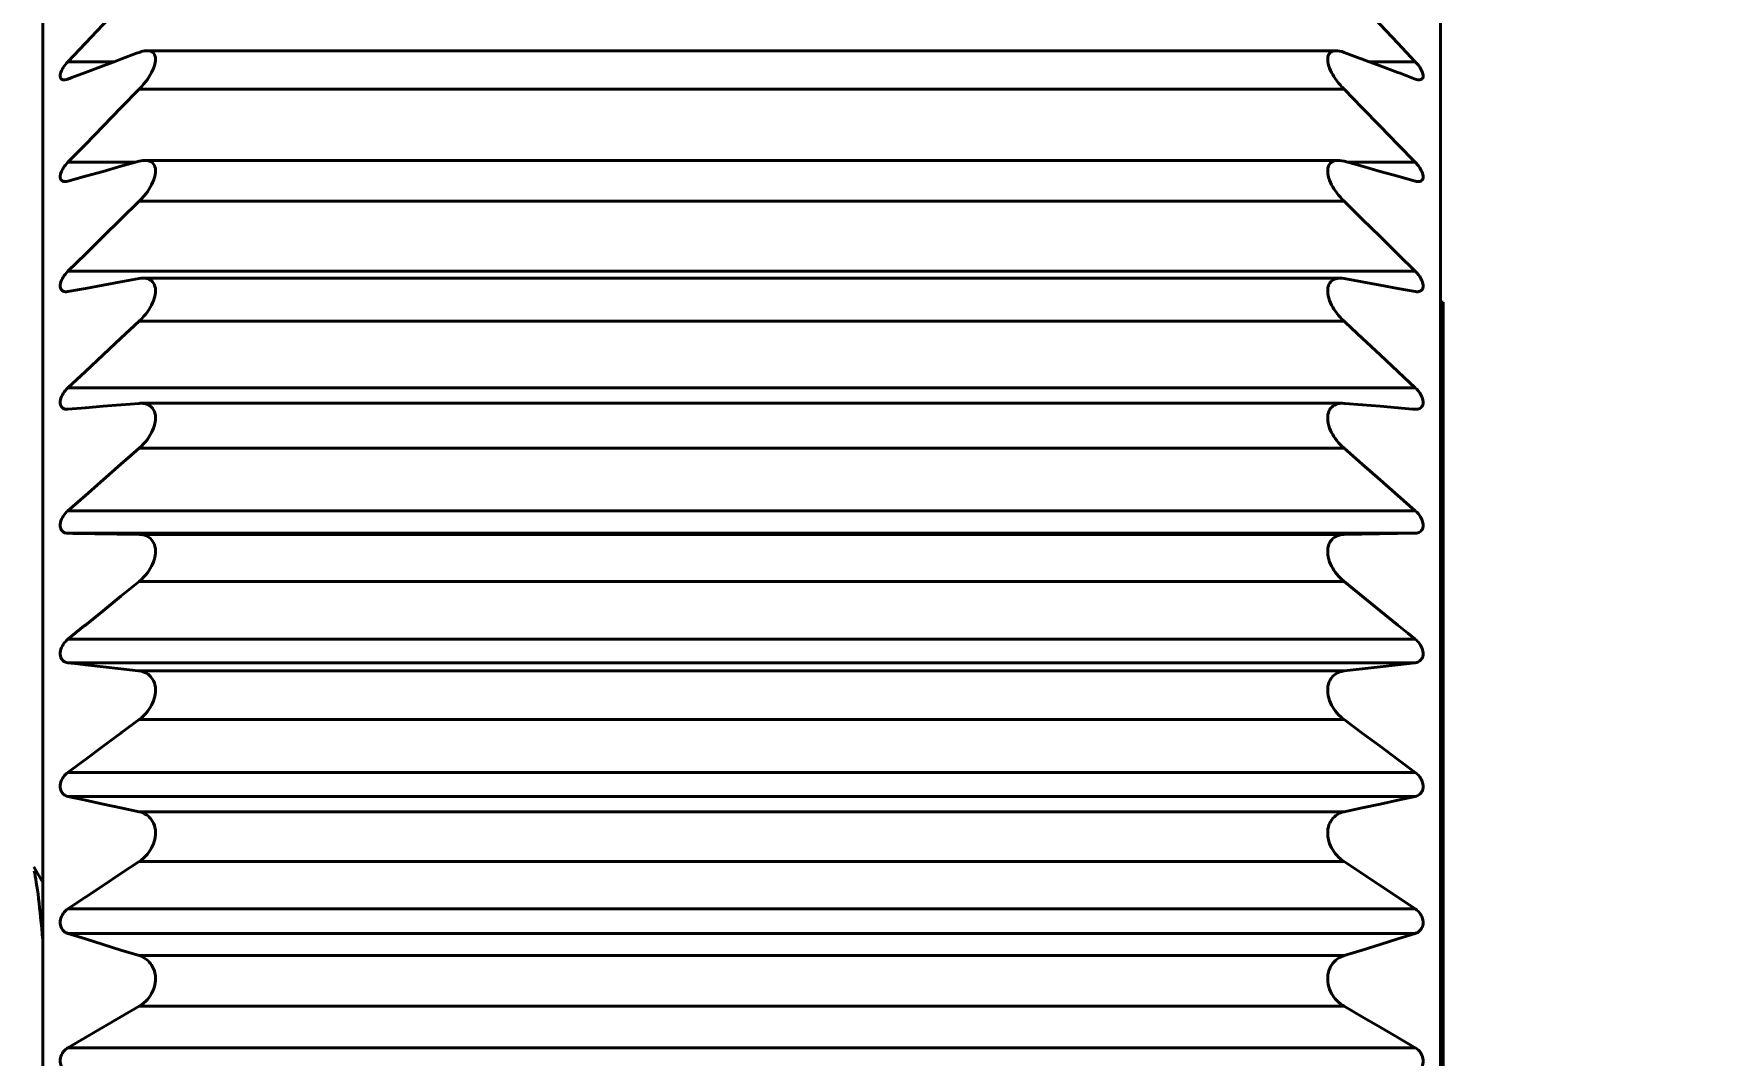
# Model space of a CAD drawing. Header units: millimetres. Extents: x 15 to 415, y 5 to 292.
# Drawn here: x 130.811 to 133.833, y 86.922 to 88.748 of the extents above; entities that cross this region are included whole.
import ezdxf

# ---------------------------------------------------------------- set-up
doc = ezdxf.new("R2010")
doc.units = ezdxf.units.MM
doc.layers.add('Annotations', color=7, linetype='Continuous')
doc.layers.add('Geometries', color=7, linetype='Continuous')
doc.styles.add('Shapr4', font='txt', dxfattribs={"height": 3.3495})
doc.dimstyles.new('ISO-25', dxfattribs={"dimtxt": 2.5, "dimasz": 2.5, "dimexe": 1.25, "dimexo": 0.625, "dimtad": 1, "dimtxsty": 'Standard', "dimcen": 2.5, "dimadec": 0, "dimazin": 0, "dimtfac": 1, "dimtmove": 0, "dimatfit": 3, "dimfxl": 1, "dimarcsym": 0})

# ---------------------------------------------------------------- blocks, each defined once
blk = doc.blocks.new('*D4')
at = {"layer": 'Annotations', "color": 0, "linetype": 'Continuous', "lineweight": 15}
for p, q in [((126.8836, 146.2799), (154.0833, 146.2799)), ((152.8333, 143.7799), (152.8333, 69.5821)), ((113.9652, 67.0821), (154.0833, 67.0821))]:
    blk.add_line(p, q, dxfattribs=at)
at = {"layer": 'Annotations', "color": 0}
for points in [[(153.2499, 143.7799), (152.4166, 143.7799), (152.8333, 146.2799)], [(152.4166, 69.5821), (153.2499, 69.5821), (152.8333, 67.0821)]]:
    blk.add_solid(points, dxfattribs=at)
at = {"layer": 'Defpoints', "color": 0}
for p in [(126.2586, 146.2799), (113.3402, 67.0821), (152.8333, 67.0821)]:
    blk.add_point(p, dxfattribs=at)
at = {"layer": 'Annotations', "color": 0, "lineweight": 15, "insert": (150.1395, 103.8507), "char_height": 3.3495, "attachment_point": 5, "rotation": 90, "style": 'Shapr4'}
blk.add_mtext('\\A1;158,4', dxfattribs=at)

msp = doc.modelspace()

# ---------------------------------------------------------------- linework, layer by layer
at = {"layer": 'Geometries', "linetype": 'Continuous', "lineweight": 40}
for p, q in [((130.8272, 89.413), (130.8272, 87.2313)), ((133.3259, 88.2683), (133.3259, 89.413)), ((130.9993, 88.7151), (130.9947, 88.7134)), ((131.0131, 88.7181), (131.0134, 88.7181)), ((131.0134, 88.7181), (131.0146, 88.718)), ((133.1397, 88.7181), (131.0134, 88.7181)), ((133.1397, 88.7181), (133.14, 88.7181)), ((133.1828, 88.7043), (133.1538, 88.7151)), ((130.872, 88.6984), (130.9545, 88.6984)), ((133.2811, 88.6984), (133.1986, 88.6984)), ((130.8651, 88.6661), (130.8646, 88.6661)), ((130.8662, 88.6661), (130.8651, 88.6661)), ((130.8792, 88.6702), (130.872, 88.6675)), ((130.9993, 88.6491), (133.1538, 88.6491)), ((133.2811, 88.6675), (133.2538, 88.6778)), ((133.2885, 88.6661), (133.288, 88.6661)), ((130.872, 88.5186), (130.9928, 88.5186)), ((130.9993, 88.5204), (130.9927, 88.5186)), ((131.0101, 88.522), (131.0104, 88.522)), ((133.1431, 88.522), (131.0101, 88.522)), ((133.1427, 88.522), (133.143, 88.522)), ((133.143, 88.522), (133.145, 88.5219)), ((133.1537, 88.5204), (133.1538, 88.5204)), ((133.1604, 88.5186), (133.1538, 88.5204)), ((133.2811, 88.5186), (133.1604, 88.5186)), ((133.2811, 88.5186), (133.2837, 88.5158)), ((130.8669, 88.4841), (130.8667, 88.4841)), ((130.872, 88.4849), (130.8694, 88.4843)), ((133.2812, 88.4849), (133.2811, 88.4849)), ((133.2864, 88.4841), (133.2862, 88.4841)), ((133.287, 88.4841), (133.2864, 88.4841)), ((130.9993, 88.449), (133.1538, 88.449)), ((130.872, 88.3238), (133.2811, 88.3238)), ((133.2811, 88.3238), (133.2837, 88.321)), ((130.8685, 88.2872), (130.8669, 88.2873)), ((130.8687, 88.2872), (130.8685, 88.2872)), ((130.872, 88.2876), (130.8694, 88.2873)), ((131.0031, 88.3112), (131.0043, 88.3113)), ((131.0065, 88.3114), (131.0068, 88.3114)), ((133.1466, 88.3114), (131.0065, 88.3114)), ((133.1463, 88.3114), (133.1466, 88.3114)), ((133.1466, 88.3114), (133.1488, 88.3113)), ((133.1537, 88.3107), (133.1538, 88.3107)), ((133.2812, 88.2876), (133.2811, 88.2876)), ((133.2846, 88.2872), (133.2845, 88.2872)), ((133.3259, 87.6062), (133.3259, 88.2683)), ((133.3259, 88.2683), (133.3309, 88.2683)), ((133.3259, 88.2683), (133.3309, 88.2683)), ((133.3309, 88.2683), (133.3309, 88.2683)), ((133.3309, 88.2683), (133.3309, 87.6062)), ((130.9993, 88.2345), (133.1538, 88.2345)), ((133.1538, 88.2345), (133.1563, 88.2321)), ((130.872, 88.1156), (133.2811, 88.1156)), ((133.2811, 88.1156), (133.2837, 88.113)), ((130.8704, 88.0771), (130.8694, 88.0771)), ((130.872, 88.0772), (130.8704, 88.0771)), ((130.9993, 88.0877), (130.9671, 88.0851)), ((130.9993, 88.0877), (131.001, 88.0878)), ((131.001, 88.0878), (131.0027, 88.0879)), ((133.1504, 88.0879), (131.0027, 88.0879)), ((131.0031, 88.0879), (131.0057, 88.0878)), ((133.15, 88.0879), (133.1505, 88.0879)), ((133.1505, 88.0879), (133.1504, 88.0879)), ((133.1505, 88.0879), (133.1538, 88.0877)), ((133.1538, 88.0877), (133.1559, 88.0876)), ((133.2811, 88.0772), (133.2762, 88.0776)), ((133.2828, 88.0771), (133.2811, 88.0772)), ((130.9844, 87.9943), (130.9993, 88.0073)), ((130.9993, 88.0073), (133.1538, 88.0073)), ((130.872, 87.8957), (130.8808, 87.9034)), ((130.872, 87.8957), (133.2811, 87.8957)), ((133.2811, 87.8957), (133.2837, 87.8933)), ((130.872, 87.8554), (133.2811, 87.8554)), ((130.8807, 87.8553), (130.872, 87.8554)), ((130.9993, 87.8533), (130.8807, 87.8553)), ((133.1538, 87.8533), (130.9993, 87.8533)), ((133.15, 87.8531), (133.1538, 87.8533)), ((133.2811, 87.8554), (133.1538, 87.8533)), ((131.0031, 87.7725), (130.9993, 87.7693)), ((130.9993, 87.7693), (133.1538, 87.7693)), ((130.872, 87.6659), (130.9011, 87.6897)), ((130.872, 87.6659), (133.2811, 87.6659)), ((133.2677, 87.6769), (133.2811, 87.6659)), ((133.2811, 87.6659), (133.2837, 87.6636)), ((130.8904, 87.6219), (130.872, 87.624)), ((130.872, 87.624), (133.2811, 87.624)), ((133.2811, 87.624), (133.2654, 87.6222)), ((130.9993, 87.6093), (130.9973, 87.6095)), ((133.1538, 87.6093), (130.9993, 87.6093)), ((133.3259, 85.6855), (133.3259, 87.6062)), ((133.3259, 87.6062), (133.3309, 87.6062)), ((133.3309, 87.6062), (133.3309, 85.6855)), ((130.9677, 87.4991), (130.9993, 87.5224)), ((130.9993, 87.5224), (133.1538, 87.5224)), ((130.872, 87.428), (130.8948, 87.445)), ((130.872, 87.428), (133.2811, 87.428)), ((133.2811, 87.428), (133.2837, 87.4259)), ((130.872, 87.3849), (133.2811, 87.3849)), ((130.9993, 87.3577), (130.9668, 87.3646)), ((133.1538, 87.3577), (130.9993, 87.3577)), ((133.15, 87.3567), (133.1538, 87.3577)), ((130.8272, 87.2312), (130.811, 87.2591)), ((131.0031, 87.2713), (130.9993, 87.2686)), ((130.9993, 87.2686), (131.4733, 87.2686)), ((131.9241, 87.2686), (131.4733, 87.2686)), ((133.1538, 87.2686), (131.9241, 87.2686)), ((133.1538, 87.2686), (133.1537, 87.2686)), ((130.8272, 87.2313), (130.8272, 87.1331)), ((130.872, 87.184), (132.3258, 87.184)), ((132.3258, 87.184), (133.2811, 87.184)), ((133.2811, 87.184), (133.2812, 87.1839)), ((130.872, 87.14), (131.3675, 87.14)), ((131.3675, 87.14), (133.2811, 87.14)), ((130.8272, 87.1331), (130.8272, 86.6629)), ((131.6444, 87.1004), (130.9993, 87.1004)), ((133.1538, 87.1004), (131.6444, 87.1004)), ((133.15, 87.0991), (133.1538, 87.1004)), ((131.0031, 87.0123), (130.9993, 87.0099)), ((130.9993, 87.0099), (133.1538, 87.0099)), ((133.1538, 87.0099), (133.1537, 87.0099)), ((130.872, 86.9358), (133.2811, 86.9358)), ((133.2811, 86.9358), (133.2812, 86.9357))]:
    msp.add_line(p, q, dxfattribs=at)
at = {"layer": 'Geometries', "linetype": 'Continuous', "lineweight": 40, "flags": 128}
for points in [[(130.872, 88.6984), (130.9032, 88.7316), (130.9348, 88.7651), (130.9668, 88.799), (130.9993, 88.8332)], [(133.2056, 88.7785), (133.2183, 88.7651), (133.2499, 88.7316), (133.2811, 88.6984)], [(130.9947, 88.7134), (130.9668, 88.703), (130.9545, 88.6984)], [(131.0146, 88.718), (131.0153, 88.718), (131.0175, 88.7177), (131.0197, 88.7171), (131.0216, 88.7163), (131.0234, 88.7151), (131.0251, 88.7136), (131.0265, 88.7116), (131.0276, 88.7092), (131.0283, 88.7065), (131.0286, 88.7034), (131.0285, 88.7), (131.0281, 88.6968), (131.0273, 88.6934), (131.0263, 88.69), (131.025, 88.6863), (131.0234, 88.6826), (131.0216, 88.6789), (131.0193, 88.6748), (131.0167, 88.6707), (131.014, 88.6667), (131.0112, 88.6628), (131.0074, 88.658), (131.0034, 88.6534), (130.9993, 88.6491)], [(130.9993, 88.7151), (131.0027, 88.7163), (131.0031, 88.7164)], [(131.0031, 88.7164), (131.006, 88.7172), (131.0092, 88.7177), (131.0123, 88.718), (131.0131, 88.7181)], [(133.15, 88.6531), (133.1471, 88.6564), (133.1439, 88.6603), (133.1408, 88.6643), (133.1379, 88.6684), (133.1356, 88.6719), (133.1335, 88.6755), (133.1315, 88.6791), (133.1297, 88.6827), (133.128, 88.6867), (133.1266, 88.6907), (133.1255, 88.6945), (133.1248, 88.6983), (133.1245, 88.7018), (133.1246, 88.705), (133.125, 88.7076), (133.1258, 88.71), (133.1268, 88.712), (133.1281, 88.7137), (133.1297, 88.7152), (133.1316, 88.7163), (133.1339, 88.7173), (133.1364, 88.7178), (133.1385, 88.718)], [(133.1385, 88.718), (133.1391, 88.7181), (133.1397, 88.7181)], [(133.14, 88.7181), (133.1419, 88.718), (133.1457, 88.7174), (133.1497, 88.7165), (133.1538, 88.7151)], [(130.8646, 88.6661), (130.8641, 88.6661), (130.8627, 88.6663), (130.8614, 88.6668), (130.8603, 88.6675), (130.8592, 88.6687), (130.8585, 88.6703), (130.8582, 88.6716), (130.8581, 88.6731), (130.8582, 88.6747), (130.8587, 88.6771), (130.8594, 88.6795), (130.8606, 88.6822), (130.862, 88.685), (130.8636, 88.6878), (130.8655, 88.6905), (130.8675, 88.6932), (130.8694, 88.6956)], [(130.8694, 88.6956), (130.8697, 88.6959), (130.872, 88.6984)], [(130.9545, 88.6984), (130.9348, 88.6911), (130.9032, 88.6792), (130.8792, 88.6702)], [(133.1986, 88.6984), (133.1863, 88.703), (133.1828, 88.7043)], [(133.2538, 88.6778), (133.2499, 88.6792), (133.2183, 88.6911), (133.1986, 88.6984)], [(133.2811, 88.6984), (133.2839, 88.6953), (133.2866, 88.692), (133.289, 88.6885), (133.2904, 88.6863), (133.2917, 88.684), (133.2928, 88.6817), (133.2939, 88.6789), (133.2947, 88.6762), (133.2949, 88.6745), (133.295, 88.6729), (133.2949, 88.6714), (133.2945, 88.6697), (133.2937, 88.6684), (133.2925, 88.6673), (133.2912, 88.6666), (133.2895, 88.6662), (133.2885, 88.6661)], [(130.872, 88.6675), (130.8692, 88.6666), (130.8666, 88.6661), (130.8662, 88.6661)], [(130.872, 88.5186), (130.9032, 88.5507), (130.9348, 88.5831), (130.9668, 88.6159), (130.9993, 88.6491)], [(133.1538, 88.6491), (133.1504, 88.6527), (133.15, 88.6531)], [(133.1538, 88.6491), (133.1863, 88.6159), (133.2183, 88.5831), (133.2499, 88.5507), (133.2811, 88.5186)], [(133.287, 88.6661), (133.2856, 88.6663), (133.2834, 88.6668), (133.2811, 88.6675)], [(133.288, 88.6661), (133.2876, 88.6661), (133.287, 88.6661)], [(130.8662, 88.4841), (130.8641, 88.4843), (130.8627, 88.4848), (130.8614, 88.4854), (130.8603, 88.4863), (130.8592, 88.4878), (130.8585, 88.4897), (130.8582, 88.4911), (130.8581, 88.4928), (130.8582, 88.4945), (130.8587, 88.497), (130.8594, 88.4996), (130.8606, 88.5024), (130.862, 88.5052), (130.8636, 88.508), (130.8655, 88.5108), (130.8675, 88.5134), (130.8697, 88.5161), (130.872, 88.5186)], [(130.9927, 88.5186), (130.9668, 88.5114), (130.9348, 88.5024), (130.9032, 88.4936), (130.872, 88.4849)], [(131.0104, 88.522), (131.0123, 88.5219), (131.0153, 88.5215), (131.0175, 88.5209), (131.0197, 88.52), (131.0216, 88.5188), (131.0234, 88.5174), (131.0251, 88.5155), (131.0265, 88.5131), (131.0276, 88.5105), (131.0283, 88.5074), (131.0286, 88.504), (131.0285, 88.5004), (131.0281, 88.497), (131.0273, 88.4934), (131.0263, 88.4898), (131.025, 88.486), (131.0234, 88.4822), (131.0216, 88.4785), (131.0193, 88.4743), (131.0167, 88.4701), (131.014, 88.4661), (131.0112, 88.4623), (131.0074, 88.4576), (131.0034, 88.4531), (130.9993, 88.449)], [(130.9993, 88.5204), (131.0027, 88.5212), (131.0031, 88.5213)], [(131.0031, 88.5213), (131.006, 88.5217), (131.0081, 88.5219)], [(131.0081, 88.5219), (131.0092, 88.522), (131.0101, 88.522)], [(133.15, 88.4528), (133.1471, 88.456), (133.1439, 88.4598), (133.1408, 88.4638), (133.1379, 88.4679), (133.1356, 88.4714), (133.1335, 88.475), (133.1315, 88.4786), (133.1297, 88.4823), (133.128, 88.4864), (133.1266, 88.4905), (133.1255, 88.4946), (133.1248, 88.4985), (133.1245, 88.5023), (133.1246, 88.5058), (133.125, 88.5087), (133.1258, 88.5113), (133.1268, 88.5136), (133.1281, 88.5157), (133.1297, 88.5174), (133.1316, 88.5189), (133.1339, 88.5202), (133.1364, 88.5211), (133.1391, 88.5217), (133.1419, 88.522), (133.1427, 88.522)], [(133.145, 88.5219), (133.1457, 88.5219), (133.1497, 88.5213), (133.1537, 88.5204)], [(133.2811, 88.4849), (133.2499, 88.4936), (133.2183, 88.5024), (133.1863, 88.5114), (133.1604, 88.5186)], [(133.2837, 88.5158), (133.2839, 88.5155), (133.2866, 88.5123), (133.289, 88.5088), (133.2904, 88.5065), (133.2917, 88.5042), (133.2928, 88.5019), (133.2939, 88.4989), (133.2947, 88.4961), (133.2949, 88.4942), (133.295, 88.4925), (133.2949, 88.4909), (133.2945, 88.489), (133.2937, 88.4874), (133.2925, 88.4861), (133.2912, 88.4851), (133.2895, 88.4845), (133.2876, 88.4841), (133.287, 88.4841)], [(130.8667, 88.4841), (130.8666, 88.4841), (130.8662, 88.4841)], [(130.8694, 88.4843), (130.8692, 88.4843), (130.8669, 88.4841)], [(133.2862, 88.4841), (133.2856, 88.4841), (133.2834, 88.4844), (133.2812, 88.4849)], [(130.872, 88.3238), (130.9032, 88.3545), (130.9348, 88.3857), (130.9668, 88.4171), (130.9993, 88.449)], [(133.1538, 88.449), (133.1504, 88.4524), (133.15, 88.4528)], [(133.1538, 88.449), (133.1863, 88.4171), (133.2183, 88.3857), (133.2499, 88.3545), (133.2811, 88.3238)], [(130.8669, 88.2873), (130.8666, 88.2874), (130.8641, 88.2879), (130.8627, 88.2886), (130.8614, 88.2894), (130.8603, 88.2905), (130.8592, 88.2922), (130.8585, 88.2943), (130.8582, 88.2959), (130.8581, 88.2977), (130.8582, 88.2995), (130.8587, 88.3022), (130.8594, 88.3049), (130.8606, 88.3077), (130.862, 88.3106), (130.8636, 88.3134), (130.8655, 88.3162), (130.8675, 88.3188), (130.8697, 88.3213), (130.872, 88.3238)], [(133.2837, 88.321), (133.2839, 88.3208), (133.2866, 88.3176), (133.289, 88.3142), (133.2904, 88.3119), (133.2917, 88.3096), (133.2928, 88.3072), (133.2939, 88.3042), (133.2947, 88.3012), (133.2949, 88.2993), (133.295, 88.2974), (133.2949, 88.2957), (133.2945, 88.2936), (133.2937, 88.2918), (133.2925, 88.2902), (133.2912, 88.289), (133.2895, 88.2881), (133.2876, 88.2875), (133.2862, 88.2873)], [(130.8694, 88.2873), (130.8692, 88.2872), (130.8687, 88.2872)], [(130.9993, 88.3107), (130.9668, 88.3048), (130.9348, 88.299), (130.9032, 88.2933), (130.872, 88.2876)], [(131.0068, 88.3114), (131.0092, 88.3113), (131.0123, 88.3108), (131.0153, 88.31), (131.0175, 88.3091), (131.0197, 88.3079), (131.0216, 88.3065), (131.0234, 88.3047), (131.0251, 88.3024), (131.0265, 88.2998), (131.0276, 88.2968), (131.0283, 88.2935), (131.0286, 88.2898), (131.0285, 88.2859), (131.0281, 88.2823), (131.0273, 88.2786), (131.0263, 88.2749), (131.025, 88.271), (131.0234, 88.2672), (131.0216, 88.2634), (131.0193, 88.2591), (131.0167, 88.255), (131.014, 88.2511), (131.0112, 88.2473), (131.0074, 88.2427), (131.0034, 88.2384), (130.9993, 88.2345)], [(130.9993, 88.3107), (131.0027, 88.3112), (131.0031, 88.3112)], [(131.0043, 88.3113), (131.006, 88.3114), (131.0065, 88.3114)], [(133.15, 88.2381), (133.1471, 88.2412), (133.1439, 88.2449), (133.1408, 88.2488), (133.1379, 88.2528), (133.1356, 88.2563), (133.1335, 88.2599), (133.1315, 88.2635), (133.1297, 88.2673), (133.128, 88.2715), (133.1266, 88.2757), (133.1255, 88.2799), (133.1248, 88.284), (133.1245, 88.288), (133.1246, 88.2918), (133.125, 88.2949), (133.1258, 88.2977), (133.1268, 88.3003), (133.1281, 88.3027), (133.1297, 88.3048), (133.1316, 88.3065), (133.1339, 88.3082), (133.1364, 88.3095), (133.1391, 88.3104), (133.1419, 88.311), (133.1457, 88.3114), (133.1463, 88.3114)], [(133.1488, 88.3113), (133.1497, 88.3112), (133.1537, 88.3107)], [(133.2811, 88.2876), (133.2499, 88.2933), (133.2183, 88.299), (133.1863, 88.3048), (133.1538, 88.3107)], [(133.2845, 88.2872), (133.2834, 88.2873), (133.2812, 88.2876)], [(133.2862, 88.2873), (133.2856, 88.2873), (133.2846, 88.2872)], [(130.872, 88.1156), (130.9032, 88.1448), (130.9348, 88.1744), (130.9668, 88.2042), (130.9993, 88.2345)], [(133.1538, 88.2345), (133.1504, 88.2377), (133.15, 88.2381)], [(133.1563, 88.2321), (133.1863, 88.2042), (133.2183, 88.1744), (133.2184, 88.1742)], [(133.2184, 88.1742), (133.2499, 88.1448), (133.2811, 88.1156)], [(130.8694, 88.0771), (130.8692, 88.0771), (130.8666, 88.0775), (130.8641, 88.0784), (130.8627, 88.0792), (130.8614, 88.0803), (130.8603, 88.0816), (130.8592, 88.0835), (130.8585, 88.0858), (130.8582, 88.0876), (130.8581, 88.0894), (130.8582, 88.0914), (130.8587, 88.0941), (130.8594, 88.0969), (130.8606, 88.0998), (130.862, 88.1027), (130.8636, 88.1055), (130.8655, 88.1082), (130.8675, 88.1108), (130.8694, 88.113)], [(130.8694, 88.113), (130.8697, 88.1133), (130.872, 88.1156)], [(133.2837, 88.113), (133.2839, 88.1128), (133.2866, 88.1097), (133.289, 88.1063), (133.2904, 88.1041), (133.2917, 88.1017), (133.2928, 88.0993), (133.2939, 88.0962), (133.2947, 88.0931), (133.2949, 88.0911), (133.295, 88.0891), (133.2949, 88.0873), (133.2945, 88.085), (133.2937, 88.083), (133.2925, 88.0813), (133.2912, 88.0798), (133.2895, 88.0787), (133.2876, 88.0779), (133.2856, 88.0774), (133.2837, 88.0771)], [(130.9671, 88.0851), (130.9668, 88.0851), (130.9348, 88.0824), (130.9032, 88.0798), (130.872, 88.0772)], [(131.0057, 88.0878), (131.006, 88.0877), (131.0092, 88.0873), (131.0123, 88.0865), (131.0153, 88.0853), (131.0175, 88.0841), (131.0197, 88.0826), (131.0216, 88.0808), (131.0234, 88.0788), (131.0251, 88.0762), (131.0265, 88.0733), (131.0276, 88.07), (131.0283, 88.0664), (131.0286, 88.0625), (131.0285, 88.0584), (131.0281, 88.0547), (131.0273, 88.0509), (131.0263, 88.047), (131.025, 88.0431), (131.0234, 88.0392), (131.0216, 88.0354), (131.0193, 88.0312), (131.0167, 88.0271), (131.014, 88.0232), (131.0112, 88.0196), (131.0074, 88.0152), (131.0034, 88.0111), (130.9993, 88.0073)], [(131.0027, 88.0879), (131.0027, 88.0879), (131.0031, 88.0879)], [(133.1538, 88.0073), (133.1504, 88.0104), (133.1471, 88.0137), (133.1439, 88.0172), (133.1408, 88.021), (133.1379, 88.0249), (133.1356, 88.0283), (133.1335, 88.0319), (133.1315, 88.0356), (133.1297, 88.0393), (133.128, 88.0435), (133.1266, 88.0478), (133.1255, 88.0521), (133.1248, 88.0564), (133.1245, 88.0606), (133.1246, 88.0646), (133.125, 88.0679), (133.1258, 88.071), (133.1268, 88.0739), (133.1281, 88.0765), (133.1297, 88.0789), (133.1316, 88.0809), (133.1339, 88.0829), (133.1364, 88.0846), (133.1391, 88.0858), (133.1419, 88.0868), (133.1457, 88.0876), (133.1479, 88.0878)], [(133.1479, 88.0878), (133.1497, 88.0879), (133.15, 88.0879)], [(133.2762, 88.0776), (133.2499, 88.0798), (133.2183, 88.0824), (133.1863, 88.0851), (133.1559, 88.0876)], [(133.2837, 88.0771), (133.2834, 88.0771), (133.2828, 88.0771)], [(130.8808, 87.9034), (130.9032, 87.9231), (130.9348, 87.9509), (130.9668, 87.9789), (130.9844, 87.9943)], [(133.1538, 88.0073), (133.1863, 87.9789), (133.2183, 87.9509), (133.2499, 87.9231), (133.2811, 87.8957)], [(130.872, 87.8554), (130.8692, 87.8557), (130.8666, 87.8563), (130.8641, 87.8575), (130.8627, 87.8585), (130.8614, 87.8598), (130.8603, 87.8612), (130.8592, 87.8634), (130.8585, 87.8659), (130.8582, 87.8677), (130.8581, 87.8697), (130.8582, 87.8717), (130.8587, 87.8746), (130.8594, 87.8774), (130.8606, 87.8804), (130.862, 87.8832), (130.8636, 87.886), (130.8655, 87.8887), (130.8675, 87.8911), (130.8697, 87.8935), (130.872, 87.8957)], [(133.2837, 87.8933), (133.2839, 87.893), (133.2866, 87.8901), (133.289, 87.8868), (133.2904, 87.8846), (133.2917, 87.8822), (133.2928, 87.8798), (133.2939, 87.8767), (133.2947, 87.8735), (133.2949, 87.8715), (133.295, 87.8694), (133.2949, 87.8675), (133.2945, 87.865), (133.2937, 87.8628), (133.2925, 87.8609), (133.2912, 87.8592), (133.2895, 87.8578), (133.2876, 87.8568), (133.2856, 87.8561), (133.2837, 87.8556)], [(130.9993, 87.8533), (131.0027, 87.8531), (131.0031, 87.8531)], [(131.0031, 87.8531), (131.006, 87.8526), (131.0092, 87.8518), (131.0123, 87.8506), (131.0153, 87.8491), (131.0175, 87.8476), (131.0197, 87.8459), (131.0216, 87.8438), (131.0234, 87.8415), (131.0251, 87.8386), (131.0265, 87.8354), (131.0276, 87.8319), (131.0283, 87.8281), (131.0286, 87.824), (131.0285, 87.8197), (131.0281, 87.8158), (131.0273, 87.8119), (131.0263, 87.808), (131.025, 87.8041), (131.0234, 87.8001), (131.0216, 87.7964), (131.0193, 87.7922), (131.0167, 87.7882), (131.014, 87.7845), (131.0112, 87.7809), (131.0074, 87.7767), (131.0034, 87.7728), (131.0031, 87.7725)], [(133.1538, 87.7693), (133.1504, 87.7722), (133.1471, 87.7753), (133.1439, 87.7787), (133.1408, 87.7823), (133.1379, 87.7861), (133.1356, 87.7894), (133.1335, 87.7929), (133.1315, 87.7965), (133.1297, 87.8003), (133.128, 87.8045), (133.1266, 87.8088), (133.1255, 87.8132), (133.1248, 87.8176), (133.1245, 87.8219), (133.1246, 87.8261), (133.125, 87.8296), (133.1258, 87.833), (133.1268, 87.836), (133.1281, 87.8389), (133.1297, 87.8416), (133.1316, 87.8439), (133.1339, 87.8462), (133.1364, 87.8482), (133.1391, 87.8498), (133.1419, 87.8511), (133.1457, 87.8523), (133.1497, 87.853), (133.15, 87.8531)], [(133.2837, 87.8556), (133.2834, 87.8556), (133.2811, 87.8554)], [(130.9011, 87.6897), (130.9032, 87.6913), (130.9348, 87.717), (130.9668, 87.743), (130.9993, 87.7693)], [(133.1538, 87.7693), (133.1863, 87.743), (133.2183, 87.717), (133.2499, 87.6913), (133.2677, 87.6769)], [(130.872, 87.624), (130.8692, 87.6246), (130.8666, 87.6255), (130.8641, 87.627), (130.8627, 87.6282), (130.8614, 87.6296), (130.8603, 87.6312), (130.8592, 87.6336), (130.8585, 87.6362), (130.8582, 87.6382), (130.8581, 87.6403), (130.8582, 87.6424), (130.8587, 87.6453), (130.8594, 87.6481), (130.8606, 87.6511), (130.862, 87.6539), (130.8636, 87.6567), (130.8655, 87.6593), (130.8675, 87.6616), (130.8697, 87.6639), (130.872, 87.6659)], [(133.2837, 87.6636), (133.2839, 87.6634), (133.2866, 87.6606), (133.289, 87.6574), (133.2904, 87.6552), (133.2917, 87.6529), (133.2928, 87.6505), (133.2939, 87.6474), (133.2947, 87.6442), (133.2949, 87.6421), (133.295, 87.64), (133.2949, 87.6379), (133.2945, 87.6353), (133.2937, 87.633), (133.2925, 87.6308), (133.2912, 87.629), (133.2895, 87.6274), (133.2876, 87.6261), (133.2856, 87.6251), (133.2837, 87.6245)], [(130.9973, 87.6095), (130.9668, 87.613), (130.9348, 87.6167), (130.9032, 87.6204), (130.8904, 87.6219)], [(133.2654, 87.6222), (133.2499, 87.6204), (133.2183, 87.6167), (133.1863, 87.613), (133.1538, 87.6093)], [(133.2837, 87.6245), (133.2834, 87.6244), (133.2811, 87.624)], [(130.9993, 87.6093), (131.0027, 87.6088), (131.006, 87.6079), (131.0092, 87.6067), (131.0123, 87.6053), (131.0153, 87.6034), (131.0175, 87.6016), (131.0197, 87.5996), (131.0216, 87.5973), (131.0234, 87.5947), (131.0251, 87.5916), (131.0265, 87.5881), (131.0276, 87.5844), (131.0283, 87.5803), (131.0286, 87.5761), (131.0285, 87.5717), (131.0281, 87.5677), (131.0273, 87.5637), (131.0263, 87.5598), (131.025, 87.5558), (131.0234, 87.5519), (131.0216, 87.5482), (131.0193, 87.5441), (131.0167, 87.5403), (131.014, 87.5366), (131.0112, 87.5332), (131.0074, 87.5293), (131.0034, 87.5256), (130.9993, 87.5224)], [(133.1538, 87.5224), (133.1504, 87.525), (133.1471, 87.528), (133.1439, 87.5311), (133.1408, 87.5345), (133.1379, 87.5382), (133.1356, 87.5414), (133.1335, 87.5448), (133.1315, 87.5484), (133.1297, 87.5521), (133.128, 87.5563), (133.1266, 87.5606), (133.1255, 87.565), (133.1248, 87.5695), (133.1245, 87.574), (133.1246, 87.5783), (133.125, 87.582), (133.1258, 87.5855), (133.1268, 87.5888), (133.1281, 87.5919), (133.1297, 87.5948), (133.1316, 87.5974), (133.1339, 87.6), (133.1364, 87.6023), (133.1391, 87.6042), (133.1419, 87.6058), (133.1457, 87.6075), (133.1497, 87.6086), (133.1538, 87.6093)], [(133.1538, 87.5224), (133.1863, 87.4984), (133.2183, 87.4747), (133.2499, 87.4512), (133.2811, 87.428)], [(130.8948, 87.445), (130.9032, 87.4512), (130.9348, 87.4747), (130.9668, 87.4984), (130.9677, 87.4991)], [(130.872, 87.3849), (130.8692, 87.3857), (130.8666, 87.387), (130.8641, 87.3887), (130.8627, 87.3901), (130.8614, 87.3917), (130.8603, 87.3934), (130.8592, 87.396), (130.8585, 87.3988), (130.8582, 87.4008), (130.8581, 87.4029), (130.8582, 87.4051), (130.8587, 87.408), (130.8594, 87.4109), (130.8606, 87.4139), (130.862, 87.4166), (130.8636, 87.4193), (130.8655, 87.4218), (130.8675, 87.424), (130.8697, 87.4262), (130.872, 87.428)], [(133.2837, 87.4259), (133.2839, 87.4257), (133.2866, 87.4231), (133.289, 87.42), (133.2904, 87.4179), (133.2917, 87.4157), (133.2928, 87.4133), (133.2939, 87.4102), (133.2947, 87.407), (133.2949, 87.4048), (133.295, 87.4026), (133.2949, 87.4005), (133.2945, 87.3978), (133.2937, 87.3953), (133.2925, 87.393), (133.2912, 87.391), (133.2895, 87.3892), (133.2876, 87.3877), (133.2856, 87.3865), (133.2837, 87.3856)], [(130.9668, 87.3646), (130.9348, 87.3714), (130.9032, 87.3782), (130.872, 87.3849)], [(133.2811, 87.3849), (133.2499, 87.3782), (133.2183, 87.3714), (133.1863, 87.3646), (133.1538, 87.3577)], [(133.2837, 87.3856), (133.2834, 87.3856), (133.2811, 87.3849)], [(130.9993, 87.3577), (131.0027, 87.3568), (131.006, 87.3556), (131.0092, 87.3541), (131.0123, 87.3523), (131.0153, 87.3501), (131.0175, 87.3481), (131.0197, 87.3458), (131.0216, 87.3432), (131.0234, 87.3404), (131.0251, 87.337), (131.0265, 87.3333), (131.0276, 87.3294), (131.0283, 87.3252), (131.0286, 87.3208), (131.0285, 87.3163), (131.0281, 87.3123), (131.0273, 87.3083), (131.0263, 87.3044), (131.025, 87.3004), (131.0234, 87.2966), (131.0216, 87.2929), (131.0193, 87.289), (131.0167, 87.2852), (131.014, 87.2818), (131.0112, 87.2786), (131.0074, 87.2748), (131.0034, 87.2715), (131.0031, 87.2713)], [(133.1537, 87.2686), (133.1504, 87.271), (133.1471, 87.2736), (133.1439, 87.2766), (133.1408, 87.2798), (133.1379, 87.2833), (133.1356, 87.2864), (133.1335, 87.2896), (133.1315, 87.2931), (133.1297, 87.2967), (133.128, 87.3008), (133.1266, 87.3052), (133.1255, 87.3096), (133.1248, 87.3141), (133.1245, 87.3187), (133.1246, 87.3231), (133.125, 87.3269), (133.1258, 87.3306), (133.1268, 87.334), (133.1281, 87.3374), (133.1297, 87.3405), (133.1316, 87.3433), (133.1339, 87.3462), (133.1364, 87.3488), (133.1391, 87.3511), (133.1419, 87.353), (133.1457, 87.355), (133.1497, 87.3566), (133.15, 87.3567)], [(130.872, 87.184), (130.9032, 87.2048), (130.9348, 87.2258), (130.9668, 87.2471), (130.9993, 87.2686)], [(133.1538, 87.2686), (133.1863, 87.2471), (133.2183, 87.2258), (133.2499, 87.2048), (133.2811, 87.184)], [(130.827, 87.1278), (130.826, 87.1384), (130.8251, 87.1487), (130.8241, 87.1586), (130.8232, 87.1681), (130.8222, 87.1773), (130.8213, 87.186), (130.8204, 87.1944), (130.8194, 87.2023), (130.8185, 87.2102), (130.8175, 87.2177), (130.8165, 87.2247), (130.8155, 87.2312), (130.8146, 87.2372), (130.8136, 87.2427), (130.8126, 87.2477), (130.8116, 87.2523)], [(130.872, 87.14), (130.8692, 87.1411), (130.8666, 87.1426), (130.8641, 87.1446), (130.8627, 87.1461), (130.8614, 87.1478), (130.8603, 87.1498), (130.8592, 87.1524), (130.8585, 87.1554), (130.8582, 87.1575), (130.8581, 87.1597), (130.8582, 87.1619), (130.8587, 87.1648), (130.8594, 87.1677), (130.8606, 87.1706), (130.862, 87.1733), (130.8636, 87.1759), (130.8655, 87.1782), (130.8675, 87.1803), (130.8694, 87.1821)], [(130.8694, 87.1821), (130.8697, 87.1823), (130.872, 87.184)], [(133.2812, 87.1839), (133.2839, 87.1819), (133.2866, 87.1794), (133.289, 87.1766), (133.2904, 87.1746), (133.2917, 87.1724), (133.2928, 87.1701), (133.2939, 87.167), (133.2947, 87.1638), (133.2949, 87.1616), (133.295, 87.1594), (133.2949, 87.1572), (133.2945, 87.1544), (133.2937, 87.1518), (133.2925, 87.1493), (133.2912, 87.1471), (133.2895, 87.1451), (133.2876, 87.1434), (133.2856, 87.142), (133.2837, 87.141)], [(130.9993, 87.1004), (130.9668, 87.1105), (130.9348, 87.1204), (130.9032, 87.1303), (130.872, 87.14)], [(133.2811, 87.14), (133.2499, 87.1303), (133.2183, 87.1204), (133.1863, 87.1105), (133.1538, 87.1004)], [(133.2837, 87.141), (133.2834, 87.1409), (133.2811, 87.14)], [(130.9993, 87.1004), (131.0027, 87.0992), (131.006, 87.0977), (131.0092, 87.0959), (131.0123, 87.0938), (131.0153, 87.0913), (131.0175, 87.089), (131.0197, 87.0865), (131.0216, 87.0837), (131.0234, 87.0807), (131.0251, 87.0771), (131.0265, 87.0732), (131.0276, 87.0691), (131.0283, 87.0647), (131.0286, 87.0602), (131.0285, 87.0557), (131.0281, 87.0516), (131.0273, 87.0476), (131.0263, 87.0437), (131.025, 87.0398), (131.0234, 87.0361), (131.0216, 87.0326), (131.0193, 87.0288), (131.0167, 87.0252), (131.014, 87.0219), (131.0112, 87.0189), (131.0074, 87.0155), (131.0034, 87.0125), (131.0031, 87.0123)], [(133.1537, 87.0099), (133.1504, 87.012), (133.1471, 87.0144), (133.1439, 87.0171), (133.1408, 87.0201), (133.1379, 87.0234), (133.1356, 87.0263), (133.1335, 87.0294), (133.1315, 87.0327), (133.1297, 87.0362), (133.128, 87.0403), (133.1266, 87.0445), (133.1255, 87.0489), (133.1248, 87.0535), (133.1245, 87.0581), (133.1246, 87.0626), (133.125, 87.0665), (133.1258, 87.0703), (133.1268, 87.0739), (133.1281, 87.0774), (133.1297, 87.0808), (133.1316, 87.0838), (133.1339, 87.087), (133.1364, 87.0898), (133.1391, 87.0924), (133.1419, 87.0946), (133.1457, 87.097), (133.1497, 87.0989), (133.15, 87.0991)], [(130.872, 86.9358), (130.9032, 86.954), (130.9348, 86.9724), (130.9668, 86.9911), (130.9993, 87.0099)], [(133.1538, 87.0099), (133.1863, 86.9911), (133.2183, 86.9724), (133.2499, 86.954), (133.2811, 86.9358)], [(130.872, 86.8912), (130.8692, 86.8926), (130.8666, 86.8944), (130.8641, 86.8966), (130.8627, 86.8983), (130.8614, 86.9001), (130.8603, 86.9022), (130.8592, 86.905), (130.8585, 86.908), (130.8582, 86.9102), (130.8581, 86.9124), (130.8582, 86.9146), (130.8587, 86.9176), (130.8594, 86.9204), (130.8606, 86.9232), (130.862, 86.9259), (130.8636, 86.9283), (130.8655, 86.9305), (130.8675, 86.9325), (130.8694, 86.9341)], [(130.8694, 86.9341), (130.8697, 86.9342), (130.872, 86.9358)], [(133.2812, 86.9357), (133.2839, 86.9339), (133.2866, 86.9316), (133.289, 86.929), (133.2904, 86.927), (133.2917, 86.925), (133.2928, 86.9227), (133.2939, 86.9197), (133.2947, 86.9165), (133.2949, 86.9143), (133.295, 86.9121), (133.2949, 86.9099), (133.2945, 86.907), (133.2937, 86.9043), (133.2925, 86.9017), (133.2912, 86.8993), (133.2895, 86.8972), (133.2876, 86.8953), (133.2856, 86.8937), (133.2837, 86.8925)]]:
    msp.add_lwpolyline(points, dxfattribs=at)

# ---------------------------------------------------------------- dimensions: what is measured, and where the dimension line sits
at = {"layer": 'Annotations', "linetype": 'Continuous', "lineweight": 15}
dim = msp.add_linear_dim(base=(152.8333, 67.0821), p1=(126.2586, 146.2799), p2=(113.3402, 67.0821), angle=270, dimstyle='ISO-25', override={"dimscale": 1, "dimgap": 0.7, "dimdec": 2, "dimlfac": 2, "dimrnd": 0.01, "dimzin": 8, "dimdsep": 44, "dimtxsty": 'Shapr4', "dimse1": 0, "dimse2": 0, "dimadec": 2, "dimtol": 0, "dimlim": 0, "dimtp": 0, "dimtm": 0, "dimtfac": 0.6, "dimtdec": 8, "dimfrac": 2, "dimtolj": 1, "dimlwd": 15, "dimlwe": 15}, dxfattribs=at)
dim.commit()
dim.dimension.update_dxf_attribs({"geometry": '*D4', "text_midpoint": (152.8333, 103.8507), "dimtype": 160})

doc.saveas('drawing.dxf')
